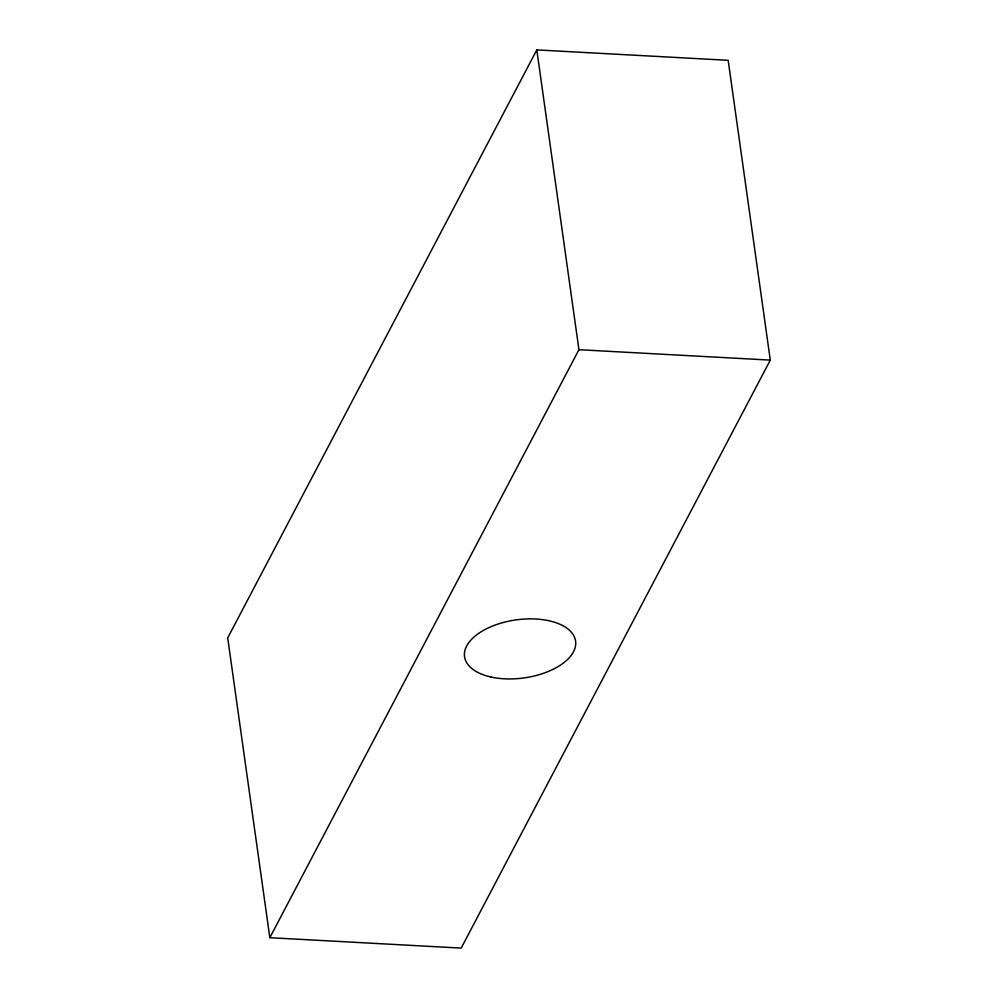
<?xml version="1.0" encoding="UTF-8"?>
<svg xmlns="http://www.w3.org/2000/svg" width="998" height="998" viewBox="0 0 998 998"><rect width="100%" height="100%" fill="white"/><g stroke="black" fill="none" stroke-linecap="round" stroke-linejoin="round"><path stroke-width="1.5" d="M536.812 49.9L227.706 637.897L269.834 937.696L461.188 948.1L770.294 360.103L728.166 60.304L536.812 49.9L578.94 349.699L269.834 937.696M578.94 349.699L770.294 360.103M491.066 677.031A56.063 29.291 -8 0 0 575.721 643.96A56.063 29.291 -8 0 0 493.424 625.709A56.063 29.291 -8 0 0 491.066 677.031"/></g></svg>
